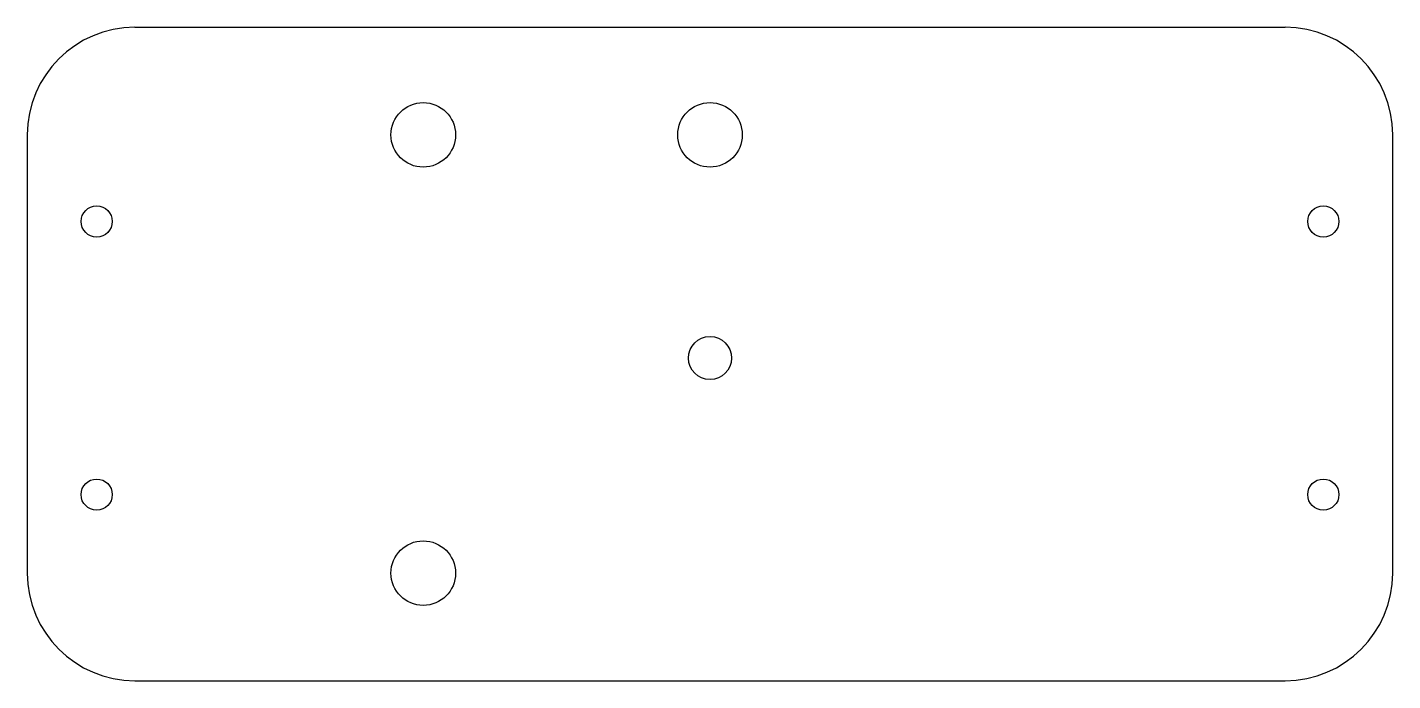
# Model space of a CAD drawing. Extents: x -63 to 63, y -30 to 31.
import ezdxf

# ---------------------------------------------------------------- set-up
doc = ezdxf.new("R2010")
doc.units = 0
doc.header["$MEASUREMENT"] = 0
doc.layers.add('VISIBLE', color=7, linetype='CONTINUOUS')

msp = doc.modelspace()

# ---------------------------------------------------------------- linework, layer by layer
at = {"layer": 'VISIBLE'}
for p, q in [((-53.45, 30.75), (53.45, 30.75)), ((-63.45, 20.75), (-63.45, -20)), ((63.45, -20), (63.45, 20.75)), ((-53.45, -30), (53.45, -30))]:
    msp.add_line(p, q, dxfattribs=at)
for centre, radius in [((-26.65, 20.75), 3), ((0, 20.75), 3), ((-57, 12.7), 1.45), ((57, 12.7), 1.45), ((0, 0), 2), ((-57, -12.7), 1.45), ((57, -12.7), 1.45), ((-26.65, -20), 3)]:
    msp.add_circle(centre, radius, dxfattribs=at)
for centre, start, end in [((-53.45, 20.75), 90, 180), ((53.45, 20.75), 0, 90), ((-53.45, -20), 180, 270), ((53.45, -20), 270, 0)]:
    msp.add_arc(centre, 10, start, end, dxfattribs=at)

doc.saveas('drawing.dxf')
